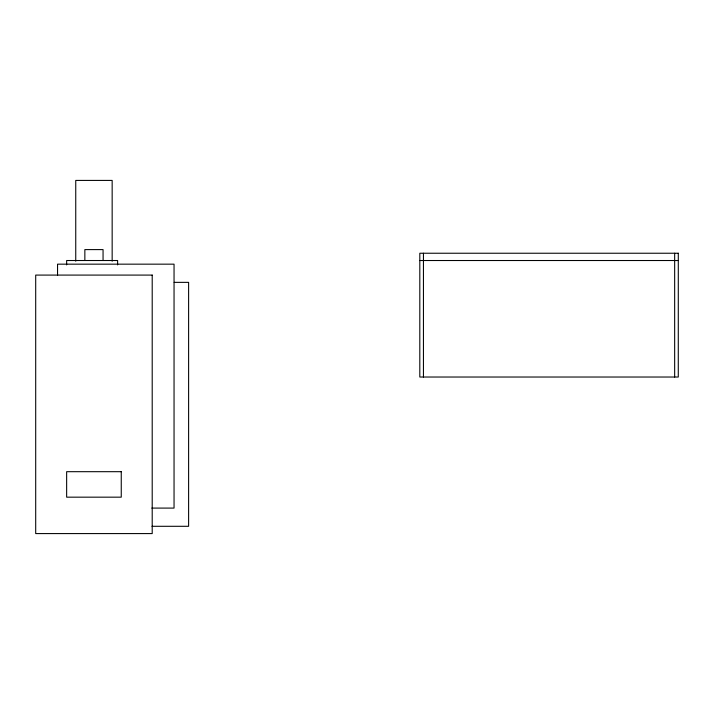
<?xml version="1.0" encoding="UTF-8"?>
<svg xmlns="http://www.w3.org/2000/svg" width="714" height="714" viewBox="0 0 714 714"><rect width="100%" height="100%" fill="white"/><g stroke="black" fill="none" stroke-linecap="round" stroke-linejoin="round"><path stroke-width="1.07" d="M419.814 260.521L678.282 260.521M174.189 282.36L188.612 282.36L188.612 526.298L152.002 526.298M151.859 508.091L174.046 508.091L174.046 264.162L57.548 264.162L57.548 275.301M674.659 253.238L674.659 377.028M423.447 253.238L423.447 377.028M117.614 264.912L117.614 260.521L66.643 260.521L66.643 264.912M112.16 261.199L112.16 180.419L75.746 180.419L75.746 261.199M103.057 260.521L103.057 249.597L84.85 249.597L84.85 260.521M678.282 253.238L419.814 253.238L419.805 377.028L678.282 377.028L678.3 253.238M152.207 275.086L35.7 275.086L35.7 533.581L152.207 533.581L152.207 275.086M121.255 471.686L66.643 471.686L66.643 497.167L121.255 497.167L121.255 471.686"/></g></svg>
